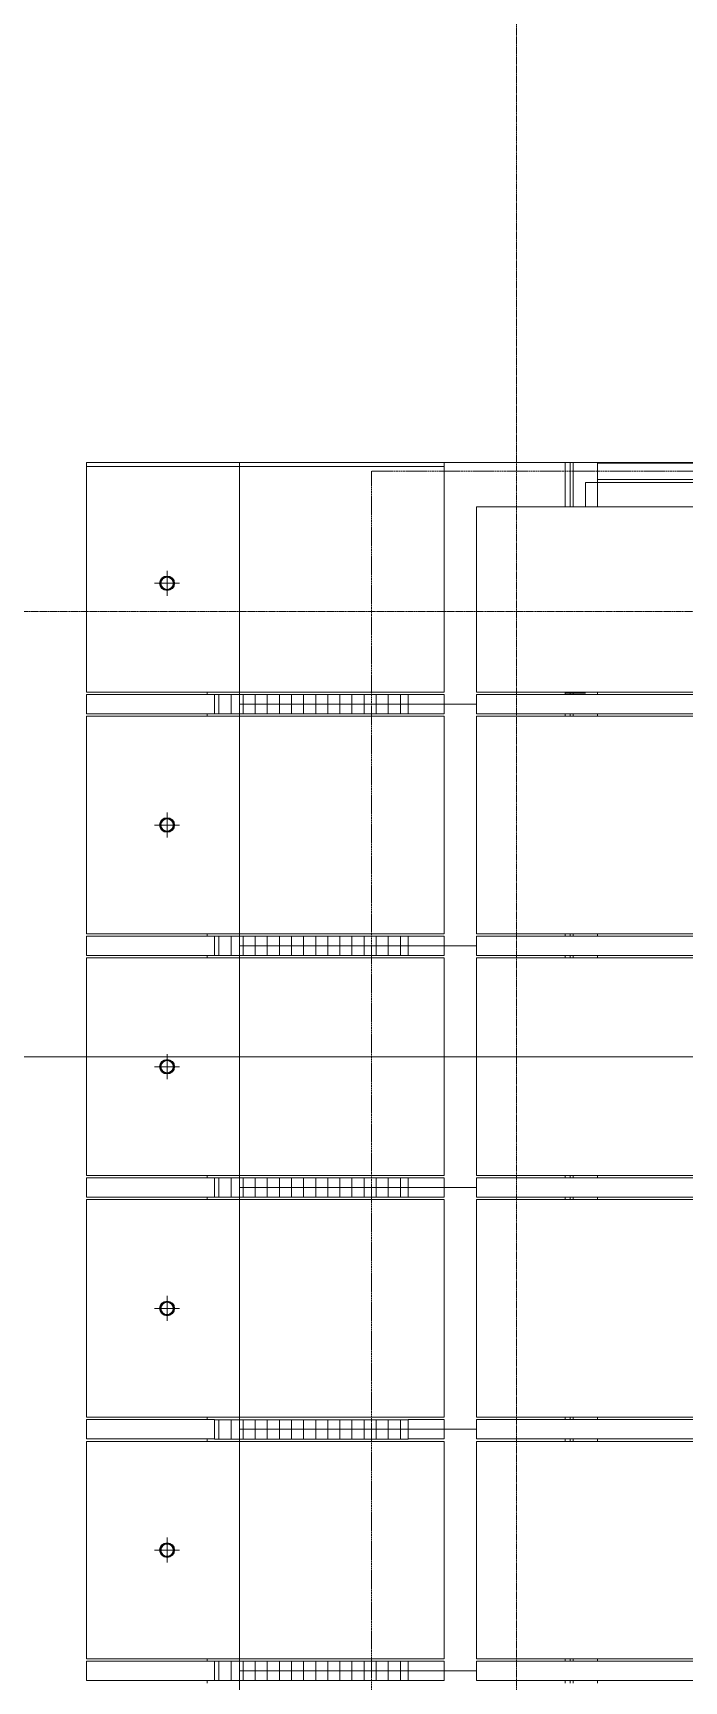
# Model space of a CAD drawing. Header units: millimetres. Extents: x 984 to 425800, y -34355 to 59419.
# Drawn here: x 381181 to 385219, y 29752 to 39979 of the extents above; entities that cross this region are included whole.
import ezdxf

# ---------------------------------------------------------------- set-up
doc = ezdxf.new("R2010")
doc.units = ezdxf.units.MM
doc.linetypes.add('DPA_Grid _ Level 100', pattern=[10, 5.5, -1.6, 1.3, -1.6])
doc.linetypes.add('DPA_Hidden 100', pattern=[7.2, 4.7, -2.5])
for name, color, linetype, lineweight in [('A-DETL', 1, 'Continuous', 70), ('A-DETL-GENF', 2, 'Continuous', 35), ('A-GENM', 1, 'Continuous', 9), ('A-GLAZ-CURT', 2, 'Continuous', 9), ('A-GLAZ-CWMG', 2, 'Continuous', 9), ('E-LITE-EQPM', 2, 'Continuous', 9), ('G-ANNO-TEXT', 3, 'Continuous', 9), ('S-GRID', 251, 'Continuous', 9)]:
    doc.layers.add(name, color=color, linetype=linetype, lineweight=lineweight)

# ---------------------------------------------------------------- blocks, each defined once
blk = doc.blocks.new('DPA_CP_Entrance Louver Grill Vertical Z - Louver Grill Vertical Z-18398376-4110-01 GROUND LEVEL - REFLECTED CEILING PLAN')
at = {"layer": 'A-GLAZ-CURT'}
for p, q in [((-715, 0), (-715, -50)), ((-715, -50), (-715, 0)), ((715, -50), (715, 0)), ((715, 0), (715, -50)), ((-715, -50), (-715, -125)), ((-715, -125), (-715, -50)), ((-715, -50), (-715, -125)), ((-715, -125), (-715, -50)), ((715, -50), (715, -125)), ((715, -125), (715, -50)), ((715, -50), (715, -125)), ((715, -125), (715, -50))]:
    blk.add_line(p, q, dxfattribs=at)
blk = doc.blocks.new('DPA_CP_Entrance Louver Grill Vertical Z - Louver Grill Vertical Z-V21-4110-01 GROUND LEVEL - REFLECTED CEILING PLAN')
at = {"layer": 'A-GLAZ-CURT'}
for p, q in [((-715, 0), (-715, -50)), ((-715, -50), (-715, 0)), ((-715, -50), (-715, -125)), ((-715, -125), (-715, -50)), ((-715, -50), (-715, -125)), ((-715, -125), (-715, -50))]:
    blk.add_line(p, q, dxfattribs=at)
blk = doc.blocks.new('GM_Louver Grill Vertical Z - Z Profile-V51-4110-01 GROUND LEVEL - REFLECTED CEILING PLAN')
at = {"layer": 'A-GENM'}
for p, q in [((46, -73), (40, -73)), ((40, -73), (40, -75)), ((40, -75), (40, -73)), ((40, -73), (46, -73)), ((40, -75), (50, -75)), ((50, -75), (40, -75))]:
    blk.add_line(p, q, dxfattribs=at)
blk = doc.blocks.new('GM_Louver Grill Vertical Z - Z Profile-V58-4110-01 GROUND LEVEL - REFLECTED CEILING PLAN')
at = {"layer": 'A-GENM'}
for p, q in [((40, -75), (50, -75)), ((50, -75), (40, -75))]:
    blk.add_line(p, q, dxfattribs=at)
blk = doc.blocks.new('DPA_CP_Entrance Louver Grill Vertical Z - Louver Grill Vertical Z-18398701-4110-01 GROUND LEVEL - REFLECTED CEILING PLAN')
at = {"layer": 'A-GLAZ-CURT'}
for p, q in [((-715, 0), (-715, -50)), ((-715, -50), (-715, 0)), ((715, -50), (715, 0)), ((715, 0), (715, -50)), ((-715, -50), (-715, -125)), ((-715, -125), (-715, -50)), ((-715, -50), (-715, -125)), ((-715, -125), (-715, -50)), ((715, -50), (715, -125)), ((715, -125), (715, -50)), ((715, -50), (715, -125)), ((715, -125), (715, -50))]:
    blk.add_line(p, q, dxfattribs=at)
blk = doc.blocks.new('DPA_CP_Entrance Louver Grill Vertical Z - Louver Grill Vertical Z-V74-4110-01 GROUND LEVEL - REFLECTED CEILING PLAN')
at = {"layer": 'A-GLAZ-CURT'}
for p, q in [((-715, 0), (-715, -50)), ((-715, -50), (-715, 0)), ((-715, -50), (-715, -125)), ((-715, -125), (-715, -50)), ((-715, -50), (-715, -125)), ((-715, -125), (-715, -50))]:
    blk.add_line(p, q, dxfattribs=at)
blk = doc.blocks.new('GM_Louver Grill Vertical Z - Z Profile-12047619-4110-01 GROUND LEVEL - REFLECTED CEILING PLAN')
at = {"layer": 'A-GENM'}
for p, q in [((40, -75), (50, -75)), ((50, -75), (40, -75))]:
    blk.add_line(p, q, dxfattribs=at)
blk = doc.blocks.new('DPA_CP_Entrance Canopy Lower - Depth 4200-17959564-4110-01 GROUND LEVEL - REFLECTED CEILING PLAN')
at = {"layer": 'A-GLAZ-CURT'}
for p, q in [((-634586, 37314), (-634836, 37314)), ((-634836, 37314), (-634556, 37314)), ((-632616, 37314), (-634636, 37314)), ((-634636, 37314), (-634586, 37314)), ((-634636, 35814), (-634636, 37314)), ((-634556, 37314), (-634586, 37314)), ((-634586, 37314), (-634496, 37314)), ((-634501, 37314), (-634581, 37314)), ((-634581, 37314), (-634551, 37314)), ((-634551, 37314), (-634581, 37314)), ((-634581, 37314), (-632616, 37314)), ((-634256, 37314), (-634501, 37314)), ((-634496, 37314), (-634261, 37314)), ((-634286, 37314), (-632616, 37314)), ((-632616, 37314), (-634284, 37314)), ((-634261, 37314), (-634236, 37314)), ((-634236, 37314), (-634256, 37314)), ((-632616, 37314), (-634236, 37314)), ((-634236, 37314), (-632616, 37314)), ((-632616, 37264), (-632616, 37314)), ((-632616, 37039), (-632616, 37314)), ((-632616, 37039), (-632616, 37314)), ((-634836, 35874), (-634836, 35889)), ((-634836, 35874), (-634836, 35889)), ((-634636, 35874), (-634636, 35889)), ((-634636, 35814), (-633166, 35814)), ((-633366, 35814), (-633166, 35814)), ((-633166, 35814), (-633366, 35814)), ((-633166, 35814), (-633366, 35814)), ((-633366, 35814), (-633166, 35814)), ((-633166, 35814), (-633366, 35814)), ((-632616, 35874), (-632616, 35889)), ((-632616, 35874), (-632616, 35889))]:
    blk.add_line(p, q, dxfattribs=at)
blk = doc.blocks.new('DPA_CP_Entrance Canopy Lower - Depth 4200-V92-4110-01 GROUND LEVEL - REFLECTED CEILING PLAN')
at = {"layer": 'A-GLAZ-CURT'}
for p, q in [((-633166, 35814), (-634636, 35814)), ((-634636, 34314), (-634636, 35814)), ((-633366, 35814), (-633166, 35814)), ((-633166, 35814), (-633366, 35814)), ((-633166, 35814), (-633366, 35814)), ((-633366, 35814), (-633166, 35814)), ((-633366, 35814), (-633166, 35814)), ((-634836, 35739), (-634836, 35754)), ((-634836, 35739), (-634836, 35754)), ((-634636, 35739), (-634636, 35754)), ((-632616, 35739), (-632616, 35754)), ((-632616, 35739), (-632616, 35754)), ((-634836, 34374), (-634836, 34389)), ((-634836, 34374), (-634836, 34389)), ((-634636, 34374), (-634636, 34389)), ((-632616, 34374), (-632616, 34389)), ((-632616, 34374), (-632616, 34389)), ((-634636, 34314), (-633166, 34314)), ((-633366, 34314), (-633166, 34314)), ((-633166, 34314), (-633366, 34314)), ((-633166, 34314), (-633366, 34314)), ((-633366, 34314), (-633166, 34314)), ((-633166, 34314), (-633366, 34314))]:
    blk.add_line(p, q, dxfattribs=at)
blk = doc.blocks.new('DPA_CP_Entrance Canopy Lower - Depth 4200-V93-4110-01 GROUND LEVEL - REFLECTED CEILING PLAN')
at = {"layer": 'A-GLAZ-CURT'}
for p, q in [((-634836, 32739), (-634836, 32754)), ((-634836, 32739), (-634836, 32754)), ((-633166, 32814), (-634636, 32814)), ((-634636, 31314), (-634636, 32814)), ((-634636, 32739), (-634636, 32754)), ((-633366, 32814), (-633166, 32814)), ((-633166, 32814), (-633366, 32814)), ((-633166, 32814), (-633366, 32814)), ((-633366, 32814), (-633166, 32814)), ((-633366, 32814), (-633166, 32814)), ((-632616, 32739), (-632616, 32754)), ((-632616, 32739), (-632616, 32754)), ((-634836, 31374), (-634836, 31389)), ((-634836, 31374), (-634836, 31389)), ((-634636, 31372), (-634636, 31389)), ((-634636, 31314), (-633166, 31314)), ((-633366, 31314), (-633166, 31314)), ((-633166, 31314), (-633366, 31314)), ((-633166, 31314), (-633366, 31314)), ((-633366, 31314), (-633166, 31314)), ((-633166, 31314), (-633366, 31314)), ((-632616, 31374), (-632616, 31385)), ((-632616, 31374), (-632616, 31385))]:
    blk.add_line(p, q, dxfattribs=at)
blk = doc.blocks.new('DPA_CP_Entrance Canopy Lower - Depth 4200-V94-4110-01 GROUND LEVEL - REFLECTED CEILING PLAN')
at = {"layer": 'A-GLAZ-CURT'}
for p, q in [((-633166, 31314), (-634636, 31314)), ((-634636, 29814), (-634636, 31314)), ((-633366, 31314), (-633166, 31314)), ((-633166, 31314), (-633366, 31314)), ((-633166, 31314), (-633366, 31314)), ((-633366, 31314), (-633166, 31314)), ((-633366, 31314), (-633166, 31314)), ((-634836, 31239), (-634836, 31254)), ((-634836, 31239), (-634836, 31254)), ((-634636, 31239), (-634636, 31252)), ((-632616, 31239), (-632616, 31254)), ((-632616, 31239), (-632616, 31254)), ((-634836, 29874), (-634836, 29889)), ((-634836, 29874), (-634836, 29889)), ((-634636, 29874), (-634636, 29889)), ((-632616, 29874), (-632616, 29889)), ((-632616, 29874), (-632616, 29889)), ((-634636, 29814), (-633166, 29814)), ((-633366, 29814), (-633166, 29814)), ((-633166, 29814), (-633366, 29814)), ((-633166, 29814), (-633366, 29814)), ((-633366, 29814), (-633166, 29814)), ((-633166, 29814), (-633366, 29814))]:
    blk.add_line(p, q, dxfattribs=at)
blk = doc.blocks.new('DPA_CP_Entrance Canopy Lower - Depth 4200-V95-4110-01 GROUND LEVEL - REFLECTED CEILING PLAN')
at = {"layer": 'A-GLAZ-CURT'}
for p, q in [((-633166, 29814), (-634636, 29814)), ((-634636, 28314), (-634636, 29814)), ((-633366, 29814), (-633166, 29814)), ((-633166, 29814), (-633366, 29814)), ((-633166, 29814), (-633366, 29814)), ((-633366, 29814), (-633166, 29814)), ((-633366, 29814), (-633166, 29814)), ((-634836, 29739), (-634836, 29754)), ((-634836, 29739), (-634836, 29754)), ((-634636, 29739), (-634636, 29754)), ((-632616, 29739), (-632616, 29754)), ((-632616, 29739), (-632616, 29754)), ((-634836, 28374), (-634836, 28389)), ((-634836, 28374), (-634836, 28389)), ((-634636, 28374), (-634636, 28389)), ((-632616, 28374), (-632616, 28389)), ((-632616, 28374), (-632616, 28389)), ((-634636, 28314), (-633166, 28314)), ((-633366, 28314), (-633166, 28314)), ((-633166, 28314), (-633366, 28314)), ((-633166, 28314), (-633366, 28314)), ((-633366, 28314), (-633166, 28314)), ((-633166, 28314), (-633366, 28314))]:
    blk.add_line(p, q, dxfattribs=at)
blk = doc.blocks.new('Rectangular Mullion - Entrance Louver Top-15304691-4110-01 GROUND LEVEL - REFLECTED CEILING PLAN')
at = {"layer": 'A-GLAZ-CWMG'}
for p, q in [((-631058, 37309), (-632416, 37309)), ((-632416, 37309), (-631058, 37309)), ((-632491, 37189), (-632491, 37039)), ((-632491, 37189), (-631058, 37189)), ((-632416, 37209), (-631058, 37209)), ((-632416, 37209), (-631058, 37209)), ((-632416, 37189), (-631058, 37189)), ((-632491, 37039), (-631058, 37039)), ((-632416, 37039), (-631058, 37039))]:
    blk.add_line(p, q, dxfattribs=at)
blk = doc.blocks.new('Rectangular Mullion - 50x200-15304692-4110-01 GROUND LEVEL - REFLECTED CEILING PLAN')
at = {"layer": 'A-GLAZ-CWMG'}
for p, q in [((-632491, 37314), (-631058, 37314)), ((-631058, 37314), (-632491, 37314))]:
    blk.add_line(p, q, dxfattribs=at)
blk = doc.blocks.new('Rectangular Mullion - 50x200-15305100-4110-01 GROUND LEVEL - REFLECTED CEILING PLAN')
at = {"layer": 'A-GLAZ-CWMG'}
for p, q in [((-632691, 37314), (-632491, 37314)), ((-632491, 37314), (-632691, 37314))]:
    blk.add_line(p, q, dxfattribs=at)
blk = doc.blocks.new('Rectangular Mullion - Entrance Louver Top-V104-4110-01 GROUND LEVEL - REFLECTED CEILING PLAN')
at = {"layer": 'A-GLAZ-CWMG'}
for p, q in [((-632586, 29874), (-632586, 29889)), ((-632586, 29874), (-632586, 29889)), ((-632566, 29874), (-632566, 29889)), ((-632566, 29874), (-632566, 29889)), ((-632416, 29874), (-632416, 29889)), ((-632416, 29874), (-632416, 29889)), ((-632586, 29739), (-632586, 29754)), ((-632586, 29739), (-632586, 29754)), ((-632566, 29739), (-632566, 29754)), ((-632566, 29739), (-632566, 29754)), ((-632416, 29739), (-632416, 29754)), ((-632416, 29739), (-632416, 29754))]:
    blk.add_line(p, q, dxfattribs=at)
blk = doc.blocks.new('Rectangular Mullion - Entrance Louver Top-V105-4110-01 GROUND LEVEL - REFLECTED CEILING PLAN')
at = {"layer": 'A-GLAZ-CWMG'}
for p, q in [((-632586, 31374), (-632586, 31385)), ((-632586, 31374), (-632586, 31385)), ((-632566, 31374), (-632566, 31385)), ((-632566, 31374), (-632566, 31385)), ((-632416, 31374), (-632416, 31385)), ((-632416, 31374), (-632416, 31385)), ((-632586, 31239), (-632586, 31254)), ((-632586, 31239), (-632586, 31254)), ((-632566, 31239), (-632566, 31254)), ((-632566, 31239), (-632566, 31254)), ((-632416, 31239), (-632416, 31254)), ((-632416, 31239), (-632416, 31254))]:
    blk.add_line(p, q, dxfattribs=at)
blk = doc.blocks.new('Rectangular Mullion - Entrance Louver Top-V106-4110-01 GROUND LEVEL - REFLECTED CEILING PLAN')
at = {"layer": 'A-GLAZ-CWMG'}
for p, q in [((-632586, 32874), (-632586, 32889)), ((-632586, 32874), (-632586, 32889)), ((-632566, 32874), (-632566, 32889)), ((-632566, 32874), (-632566, 32889)), ((-632416, 32874), (-632416, 32889)), ((-632416, 32874), (-632416, 32889)), ((-632586, 32739), (-632586, 32754)), ((-632586, 32739), (-632586, 32754)), ((-632566, 32739), (-632566, 32754)), ((-632566, 32739), (-632566, 32754)), ((-632416, 32739), (-632416, 32754)), ((-632416, 32739), (-632416, 32754))]:
    blk.add_line(p, q, dxfattribs=at)
blk = doc.blocks.new('Rectangular Mullion - Entrance Louver Top-V107-4110-01 GROUND LEVEL - REFLECTED CEILING PLAN')
at = {"layer": 'A-GLAZ-CWMG'}
for p, q in [((-632586, 34374), (-632586, 34389)), ((-632586, 34374), (-632586, 34389)), ((-632566, 34374), (-632566, 34389)), ((-632566, 34374), (-632566, 34389)), ((-632416, 34374), (-632416, 34389)), ((-632416, 34374), (-632416, 34389)), ((-632586, 34239), (-632586, 34254)), ((-632586, 34239), (-632586, 34254)), ((-632566, 34239), (-632566, 34254)), ((-632566, 34239), (-632566, 34254)), ((-632416, 34239), (-632416, 34254)), ((-632416, 34239), (-632416, 34254))]:
    blk.add_line(p, q, dxfattribs=at)
blk = doc.blocks.new('Rectangular Mullion - Entrance Louver Top-V108-4110-01 GROUND LEVEL - REFLECTED CEILING PLAN')
at = {"layer": 'A-GLAZ-CWMG'}
for p, q in [((-632586, 35874), (-632586, 35883)), ((-632586, 35874), (-632586, 35883)), ((-632566, 35874), (-632566, 35883)), ((-632566, 35874), (-632566, 35883)), ((-632416, 35874), (-632416, 35883)), ((-632416, 35874), (-632416, 35883)), ((-632586, 35739), (-632586, 35754)), ((-632586, 35739), (-632586, 35754)), ((-632566, 35739), (-632566, 35754)), ((-632566, 35739), (-632566, 35754)), ((-632416, 35739), (-632416, 35754)), ((-632416, 35739), (-632416, 35754))]:
    blk.add_line(p, q, dxfattribs=at)
blk = doc.blocks.new('Rectangular Mullion - Entrance Louver Top-15305105-4110-01 GROUND LEVEL - REFLECTED CEILING PLAN')
at = {"layer": 'A-GLAZ-CWMG'}
for p, q in [((-632686, 37314), (-632416, 37314)), ((-632586, 37314), (-632686, 37314)), ((-632566, 37314), (-632586, 37314)), ((-632586, 37039), (-632586, 37314)), ((-632586, 37039), (-632586, 37314)), ((-632416, 37314), (-632566, 37314)), ((-632566, 37039), (-632566, 37314)), ((-632566, 37039), (-632566, 37314)), ((-632416, 37039), (-632416, 37314)), ((-632586, 35883), (-632586, 35889)), ((-632586, 35883), (-632586, 35889)), ((-632566, 35883), (-632566, 35889)), ((-632566, 35883), (-632566, 35889)), ((-632416, 35883), (-632416, 35889)), ((-632416, 35883), (-632416, 35889))]:
    blk.add_line(p, q, dxfattribs=at)
blk = doc.blocks.new('System Panel - DPA-AR_Metal Ceiling Rectangular Panel-17959681-4110-01 GROUND LEVEL - REFLECTED CEILING PLAN')
at = {"layer": 'A-GLAZ-CURT'}
for p, q in [((-634636, 29739), (-635586, 29739)), ((-635586, 29739), (-635586, 28389)), ((-635586, 28389), (-635586, 29739)), ((-635586, 29739), (-633366, 29739)), ((-633366, 29739), (-633366, 28389)), ((-635586, 28389), (-634636, 28389)), ((-633366, 28389), (-635586, 28389))]:
    blk.add_line(p, q, dxfattribs=at)
blk = doc.blocks.new('System Panel - DPA-AR_Metal Ceiling Rectangular Panel-17959665-4110-01 GROUND LEVEL - REFLECTED CEILING PLAN')
at = {"layer": 'A-GLAZ-CURT'}
for p, q in [((-633366, 37314), (-635586, 37314)), ((-635586, 37314), (-635586, 37289)), ((-635586, 37289), (-635586, 37314)), ((-635586, 37314), (-633366, 37314)), ((-635586, 37289), (-634636, 37289)), ((-633366, 37289), (-635586, 37289)), ((-633366, 37314), (-633366, 37289))]:
    blk.add_line(p, q, dxfattribs=at)
blk = doc.blocks.new('DPA_CP_Metal Ceiling Luminaire - Linear Luminaire Entrance-V142-4110-01 GROUND LEVEL - REFLECTED CEILING PLAN')
at = {"layer": 'A-GLAZ-CURT'}
h = blk.add_hatch(dxfattribs=at)
h.set_pattern_fill('FP_17', color=256, style=0, pattern_type=2)
h.set_pattern_definition([(90, (-633990.526, 37280.304), (75, -5e-15), [])])
h.paths.add_polyline_path([(-634791, 35754), (-633591, 35754), (-633591, 35874), (-634791, 35874)])
for p, q in [((-634636, 35874), (-634791, 35874)), ((-634791, 35874), (-634791, 35754)), ((-634791, 35754), (-634791, 35874)), ((-634791, 35874), (-633591, 35874)), ((-633591, 35874), (-633591, 35754)), ((-634791, 35754), (-634636, 35754)), ((-633591, 35754), (-634791, 35754))]:
    blk.add_line(p, q, dxfattribs=at)
blk = doc.blocks.new('DPA_CP_Metal Ceiling Panel - Vertical Panel Entrance-17959721-4110-01 GROUND LEVEL - REFLECTED CEILING PLAN')
at = {"layer": 'A-GLAZ-CURT'}
for p, q in [((-635586, 28254), (-635586, 28374)), ((-635586, 28374), (-634791, 28374)), ((-634791, 28374), (-635586, 28374)), ((-635586, 28374), (-635586, 28254)), ((-635586, 28254), (-635586, 28374)), ((-635586, 28374), (-634791, 28374)), ((-634791, 28254), (-634791, 28374)), ((-634791, 28254), (-634791, 28374)), ((-634791, 28374), (-634791, 28254)), ((-635586, 28254), (-634791, 28254)), ((-635586, 28254), (-634791, 28254)), ((-634791, 28254), (-635586, 28254))]:
    blk.add_line(p, q, dxfattribs=at)
blk = doc.blocks.new('DPA_CP_Metal Ceiling Panel - Vertical Panel Entrance-12681732-4110-01 GROUND LEVEL - REFLECTED CEILING PLAN')
at = {"layer": 'A-GLAZ-CURT'}
for p, q in [((-633591, 28254), (-633591, 28374)), ((-633591, 28374), (-633366, 28374)), ((-633591, 28254), (-633591, 28374)), ((-633591, 28374), (-633366, 28374)), ((-633366, 28254), (-633366, 28374)), ((-633366, 28374), (-633366, 28254)), ((-633591, 28254), (-633366, 28254)), ((-633366, 28254), (-633591, 28254))]:
    blk.add_line(p, q, dxfattribs=at)
blk = doc.blocks.new('System Panel - DPA-AR_Metal Ceiling Rectangular Panel-16088605-4110-01 GROUND LEVEL - REFLECTED CEILING PLAN')
at = {"layer": 'A-GLAZ-CURT'}
for p, q in [((-633166, 35874), (-631717, 35874)), ((-633166, 35754), (-633166, 35874)), ((-633166, 35874), (-633166, 35754)), ((-631717, 35874), (-633166, 35874)), ((-631717, 35874), (-631717, 35754)), ((-631717, 35754), (-631717, 35874)), ((-631717, 35754), (-633166, 35754)), ((-633166, 35754), (-631717, 35754))]:
    blk.add_line(p, q, dxfattribs=at)
blk = doc.blocks.new('System Panel - DPA-AR_Metal Ceiling Rectangular Panel-16088623-4110-01 GROUND LEVEL - REFLECTED CEILING PLAN')
at = {"layer": 'A-GLAZ-CURT'}
for p, q in [((-633166, 34389), (-633166, 35739)), ((-633166, 35739), (-631557, 35739)), ((-631557, 35739), (-633166, 35739)), ((-633166, 35739), (-633166, 34389)), ((-631557, 35739), (-631557, 34389)), ((-631557, 34389), (-631557, 35739)), ((-631557, 34389), (-633166, 34389)), ((-633166, 34389), (-631557, 34389))]:
    blk.add_line(p, q, dxfattribs=at)
blk = doc.blocks.new('System Panel - DPA-AR_Metal Ceiling Rectangular Panel-16088662-4110-01 GROUND LEVEL - REFLECTED CEILING PLAN')
at = {"layer": 'A-GLAZ-CURT'}
for p, q in [((-633166, 35889), (-633166, 37039)), ((-633166, 37039), (-631557, 37039)), ((-631557, 37039), (-633166, 37039)), ((-633166, 37039), (-633166, 35889)), ((-631557, 37039), (-631557, 36459)), ((-631557, 36459), (-631557, 37039)), ((-631557, 36459), (-631717, 36459)), ((-631717, 36459), (-631717, 35889)), ((-631717, 35889), (-631717, 36459)), ((-631717, 36459), (-631557, 36459)), ((-631717, 35889), (-633166, 35889)), ((-633166, 35889), (-631717, 35889))]:
    blk.add_line(p, q, dxfattribs=at)
blk = doc.blocks.new('System Panel - DPA-AR_Metal Ceiling Rectangular Panel-16088639-4110-01 GROUND LEVEL - REFLECTED CEILING PLAN')
at = {"layer": 'A-GLAZ-CURT'}
for p, q in [((-633166, 32889), (-633166, 34239)), ((-633166, 34239), (-631717, 34239)), ((-631717, 34239), (-633166, 34239)), ((-633166, 34239), (-633166, 32889)), ((-631717, 34239), (-631717, 32889)), ((-631717, 32889), (-631717, 34239)), ((-631717, 32889), (-633166, 32889)), ((-633166, 32889), (-631717, 32889))]:
    blk.add_line(p, q, dxfattribs=at)
blk = doc.blocks.new('System Panel - DPA-AR_Metal Ceiling Rectangular Panel-16088657-4110-01 GROUND LEVEL - REFLECTED CEILING PLAN')
at = {"layer": 'A-GLAZ-CURT'}
for p, q in [((-633166, 31374), (-631717, 31374)), ((-633166, 31254), (-633166, 31374)), ((-633166, 31374), (-633166, 31254)), ((-631717, 31374), (-633166, 31374)), ((-631717, 31374), (-631717, 31254)), ((-631717, 31254), (-631717, 31374)), ((-631717, 31254), (-633166, 31254)), ((-633166, 31254), (-631717, 31254))]:
    blk.add_line(p, q, dxfattribs=at)
blk = doc.blocks.new('System Panel - DPA-AR_Metal Ceiling Rectangular Panel-16088921-4110-01 GROUND LEVEL - REFLECTED CEILING PLAN')
at = {"layer": 'A-GLAZ-CURT'}
for p, q in [((-633166, 29889), (-633166, 31239)), ((-633166, 31239), (-631717, 31239)), ((-631717, 31239), (-633166, 31239)), ((-633166, 31239), (-633166, 29889)), ((-631717, 31239), (-631717, 29889)), ((-631717, 29889), (-631717, 31239)), ((-631717, 29889), (-633166, 29889)), ((-633166, 29889), (-631717, 29889))]:
    blk.add_line(p, q, dxfattribs=at)
blk = doc.blocks.new('System Panel - DPA-AR_Metal Ceiling Rectangular Panel-17959666-4110-01 GROUND LEVEL - REFLECTED CEILING PLAN')
at = {"layer": 'A-GLAZ-CURT'}
for p, q in [((-634636, 37289), (-635586, 37289)), ((-635586, 37289), (-635586, 35889)), ((-635586, 35889), (-635586, 37289)), ((-635586, 37289), (-633366, 37289)), ((-633366, 37289), (-633366, 35889)), ((-635586, 35889), (-634636, 35889)), ((-633366, 35889), (-635586, 35889))]:
    blk.add_line(p, q, dxfattribs=at)
blk = doc.blocks.new('D1 - D1-12676964-4110-01 GROUND LEVEL - REFLECTED CEILING PLAN')
at = {"layer": 'A-DETL-GENF', "lineweight": 25}
for radius in [45, 40]:
    blk.add_circle((0, 0), radius, dxfattribs=at)
at = {"layer": 'E-LITE-EQPM'}
for p, q in [((-77.5, 0), (77.5, 0)), ((0, 77.5), (0, -77.5))]:
    blk.add_line(p, q, dxfattribs=at)
blk.add_circle((0, 0), 38, dxfattribs=at)

msp = doc.modelspace()

# ---------------------------------------------------------------- linework, layer by layer
at = {"layer": 'A-DETL', "linetype": 'DPA_Hidden 100', "lineweight": 9}
for p, q in [((383280.8, 37259), (383280.8, 10079)), ((393380.8, 37259), (383280.8, 37259))]:
    msp.add_line(p, q, dxfattribs=at)
at = {"layer": 'G-ANNO-TEXT', "color": 250}
msp.add_line((388073.1, 33624.8), (373568.3, 33624.8), dxfattribs=at)
at = {"layer": 'S-GRID', "linetype": 'DPA_Grid _ Level 100'}
for p, q in [((384180.8, -30742.3), (384180.8, 54919.2)), ((340815.8, 36389), (415577.1, 36389))]:
    msp.add_line(p, q, dxfattribs=at)

# ---------------------------------------------------------------- block references
at = {"layer": 'A-GENM', "rotation": 180}
for name, p in [('GM_Louver Grill Vertical Z - Z Profile-V58-4110-01 GROUND LEVEL - REFLECTED CEILING PLAN', (384707.6, 37239)), ('GM_Louver Grill Vertical Z - Z Profile-12047619-4110-01 GROUND LEVEL - REFLECTED CEILING PLAN', (384707.6, 37239)), ('GM_Louver Grill Vertical Z - Z Profile-12047619-4110-01 GROUND LEVEL - REFLECTED CEILING PLAN', (384783.1, 37239)), ('GM_Louver Grill Vertical Z - Z Profile-V51-4110-01 GROUND LEVEL - REFLECTED CEILING PLAN', (384783.1, 37239)), ('GM_Louver Grill Vertical Z - Z Profile-V51-4110-01 GROUND LEVEL - REFLECTED CEILING PLAN', (384858.5, 37239)), ('GM_Louver Grill Vertical Z - Z Profile-12047619-4110-01 GROUND LEVEL - REFLECTED CEILING PLAN', (384858.5, 37239)), ('GM_Louver Grill Vertical Z - Z Profile-V51-4110-01 GROUND LEVEL - REFLECTED CEILING PLAN', (384933.9, 37239)), ('GM_Louver Grill Vertical Z - Z Profile-12047619-4110-01 GROUND LEVEL - REFLECTED CEILING PLAN', (384933.9, 37239)), ('GM_Louver Grill Vertical Z - Z Profile-V51-4110-01 GROUND LEVEL - REFLECTED CEILING PLAN', (385009.3, 37239)), ('GM_Louver Grill Vertical Z - Z Profile-12047619-4110-01 GROUND LEVEL - REFLECTED CEILING PLAN', (385009.3, 37239)), ('GM_Louver Grill Vertical Z - Z Profile-V51-4110-01 GROUND LEVEL - REFLECTED CEILING PLAN', (385084.8, 37239)), ('GM_Louver Grill Vertical Z - Z Profile-12047619-4110-01 GROUND LEVEL - REFLECTED CEILING PLAN', (385084.8, 37239)), ('GM_Louver Grill Vertical Z - Z Profile-V51-4110-01 GROUND LEVEL - REFLECTED CEILING PLAN', (385160.2, 37239)), ('GM_Louver Grill Vertical Z - Z Profile-12047619-4110-01 GROUND LEVEL - REFLECTED CEILING PLAN', (385160.2, 37239)), ('GM_Louver Grill Vertical Z - Z Profile-V51-4110-01 GROUND LEVEL - REFLECTED CEILING PLAN', (385235.6, 37239)), ('GM_Louver Grill Vertical Z - Z Profile-12047619-4110-01 GROUND LEVEL - REFLECTED CEILING PLAN', (385235.6, 37239))]:
    msp.add_blockref(name, p, dxfattribs=at)
at = {"layer": 'A-GLAZ-CURT'}
for name, p in [('System Panel - DPA-AR_Metal Ceiling Rectangular Panel-17959665-4110-01 GROUND LEVEL - REFLECTED CEILING PLAN', (1017098.2, 0)), ('System Panel - DPA-AR_Metal Ceiling Rectangular Panel-17959666-4110-01 GROUND LEVEL - REFLECTED CEILING PLAN', (1017098.2, 0)), ('DPA_CP_Entrance Canopy Lower - Depth 4200-17959564-4110-01 GROUND LEVEL - REFLECTED CEILING PLAN', (1017098.2, 0)), ('System Panel - DPA-AR_Metal Ceiling Rectangular Panel-16088662-4110-01 GROUND LEVEL - REFLECTED CEILING PLAN', (1017098.2, 0)), ('DPA_CP_Metal Ceiling Panel - Vertical Panel Entrance-17959721-4110-01 GROUND LEVEL - REFLECTED CEILING PLAN', (1017098.2, 7500)), ('DPA_CP_Entrance Canopy Lower - Depth 4200-V92-4110-01 GROUND LEVEL - REFLECTED CEILING PLAN', (1017098.2, 0)), ('DPA_CP_Metal Ceiling Luminaire - Linear Luminaire Entrance-V142-4110-01 GROUND LEVEL - REFLECTED CEILING PLAN', (1017098.2, 0)), ('DPA_CP_Metal Ceiling Panel - Vertical Panel Entrance-12681732-4110-01 GROUND LEVEL - REFLECTED CEILING PLAN', (1017098.2, 7500)), ('System Panel - DPA-AR_Metal Ceiling Rectangular Panel-16088605-4110-01 GROUND LEVEL - REFLECTED CEILING PLAN', (1017098.2, 0)), ('System Panel - DPA-AR_Metal Ceiling Rectangular Panel-17959681-4110-01 GROUND LEVEL - REFLECTED CEILING PLAN', (1017098.2, 5999.7)), ('System Panel - DPA-AR_Metal Ceiling Rectangular Panel-16088623-4110-01 GROUND LEVEL - REFLECTED CEILING PLAN', (1017098.2, 0)), ('DPA_CP_Metal Ceiling Panel - Vertical Panel Entrance-17959721-4110-01 GROUND LEVEL - REFLECTED CEILING PLAN', (1017098.2, 6000)), ('DPA_CP_Metal Ceiling Luminaire - Linear Luminaire Entrance-V142-4110-01 GROUND LEVEL - REFLECTED CEILING PLAN', (1017098.2, -1500)), ('DPA_CP_Metal Ceiling Panel - Vertical Panel Entrance-12681732-4110-01 GROUND LEVEL - REFLECTED CEILING PLAN', (1017098.2, 6000)), ('System Panel - DPA-AR_Metal Ceiling Rectangular Panel-16088605-4110-01 GROUND LEVEL - REFLECTED CEILING PLAN', (1017098.2, -1500)), ('DPA_CP_Entrance Canopy Lower - Depth 4200-V92-4110-01 GROUND LEVEL - REFLECTED CEILING PLAN', (1017098.2, -1500)), ('System Panel - DPA-AR_Metal Ceiling Rectangular Panel-17959681-4110-01 GROUND LEVEL - REFLECTED CEILING PLAN', (1017098.2, 4499.7)), ('System Panel - DPA-AR_Metal Ceiling Rectangular Panel-16088639-4110-01 GROUND LEVEL - REFLECTED CEILING PLAN', (1017098.2, 0)), ('DPA_CP_Metal Ceiling Panel - Vertical Panel Entrance-17959721-4110-01 GROUND LEVEL - REFLECTED CEILING PLAN', (1017098.2, 4500)), ('DPA_CP_Metal Ceiling Luminaire - Linear Luminaire Entrance-V142-4110-01 GROUND LEVEL - REFLECTED CEILING PLAN', (1017098.2, -3000)), ('DPA_CP_Metal Ceiling Panel - Vertical Panel Entrance-12681732-4110-01 GROUND LEVEL - REFLECTED CEILING PLAN', (1017098.2, 4500)), ('System Panel - DPA-AR_Metal Ceiling Rectangular Panel-16088605-4110-01 GROUND LEVEL - REFLECTED CEILING PLAN', (1017098.2, -3000)), ('System Panel - DPA-AR_Metal Ceiling Rectangular Panel-17959681-4110-01 GROUND LEVEL - REFLECTED CEILING PLAN', (1017098.2, 3000)), ('DPA_CP_Entrance Canopy Lower - Depth 4200-V93-4110-01 GROUND LEVEL - REFLECTED CEILING PLAN', (1017098.2, 0)), ('System Panel - DPA-AR_Metal Ceiling Rectangular Panel-16088639-4110-01 GROUND LEVEL - REFLECTED CEILING PLAN', (1017098.2, -1500)), ('DPA_CP_Metal Ceiling Panel - Vertical Panel Entrance-17959721-4110-01 GROUND LEVEL - REFLECTED CEILING PLAN', (1017098.2, 3000)), ('DPA_CP_Entrance Canopy Lower - Depth 4200-V94-4110-01 GROUND LEVEL - REFLECTED CEILING PLAN', (1017098.2, 0)), ('DPA_CP_Metal Ceiling Luminaire - Linear Luminaire Entrance-V142-4110-01 GROUND LEVEL - REFLECTED CEILING PLAN', (1017098.2, -4502)), ('DPA_CP_Metal Ceiling Panel - Vertical Panel Entrance-12681732-4110-01 GROUND LEVEL - REFLECTED CEILING PLAN', (1017098.2, 3000)), ('System Panel - DPA-AR_Metal Ceiling Rectangular Panel-16088657-4110-01 GROUND LEVEL - REFLECTED CEILING PLAN', (1017098.2, 0)), ('System Panel - DPA-AR_Metal Ceiling Rectangular Panel-17959681-4110-01 GROUND LEVEL - REFLECTED CEILING PLAN', (1017098.2, 1500)), ('System Panel - DPA-AR_Metal Ceiling Rectangular Panel-16088921-4110-01 GROUND LEVEL - REFLECTED CEILING PLAN', (1017098.2, 0)), ('DPA_CP_Metal Ceiling Panel - Vertical Panel Entrance-17959721-4110-01 GROUND LEVEL - REFLECTED CEILING PLAN', (1017098.2, 1500)), ('DPA_CP_Metal Ceiling Luminaire - Linear Luminaire Entrance-V142-4110-01 GROUND LEVEL - REFLECTED CEILING PLAN', (1017098.2, -5999.7)), ('DPA_CP_Metal Ceiling Panel - Vertical Panel Entrance-12681732-4110-01 GROUND LEVEL - REFLECTED CEILING PLAN', (1017098.2, 1500)), ('System Panel - DPA-AR_Metal Ceiling Rectangular Panel-16088657-4110-01 GROUND LEVEL - REFLECTED CEILING PLAN', (1017098.2, -1500)), ('DPA_CP_Entrance Canopy Lower - Depth 4200-V95-4110-01 GROUND LEVEL - REFLECTED CEILING PLAN', (1017098.2, 0))]:
    msp.add_blockref(name, p, dxfattribs=at)
at = {"layer": 'A-GLAZ-CURT', "rotation": 270}
for name, p in [('DPA_CP_Entrance Louver Grill Vertical Z - Louver Grill Vertical Z-18398376-4110-01 GROUND LEVEL - REFLECTED CEILING PLAN', (384607.6, 36598.6)), ('DPA_CP_Entrance Louver Grill Vertical Z - Louver Grill Vertical Z-18398701-4110-01 GROUND LEVEL - REFLECTED CEILING PLAN', (384607.6, 36598.6)), ('DPA_CP_Entrance Louver Grill Vertical Z - Louver Grill Vertical Z-V21-4110-01 GROUND LEVEL - REFLECTED CEILING PLAN', (384607.6, 35167.8)), ('DPA_CP_Entrance Louver Grill Vertical Z - Louver Grill Vertical Z-V74-4110-01 GROUND LEVEL - REFLECTED CEILING PLAN', (384607.6, 35167.8))]:
    msp.add_blockref(name, p, dxfattribs=at)
at = {"layer": 'A-GLAZ-CWMG'}
for name in ['Rectangular Mullion - 50x200-15305100-4110-01 GROUND LEVEL - REFLECTED CEILING PLAN', 'Rectangular Mullion - Entrance Louver Top-15305105-4110-01 GROUND LEVEL - REFLECTED CEILING PLAN', 'Rectangular Mullion - 50x200-15304692-4110-01 GROUND LEVEL - REFLECTED CEILING PLAN', 'Rectangular Mullion - Entrance Louver Top-15304691-4110-01 GROUND LEVEL - REFLECTED CEILING PLAN', 'Rectangular Mullion - Entrance Louver Top-V108-4110-01 GROUND LEVEL - REFLECTED CEILING PLAN', 'Rectangular Mullion - Entrance Louver Top-V107-4110-01 GROUND LEVEL - REFLECTED CEILING PLAN', 'Rectangular Mullion - Entrance Louver Top-V106-4110-01 GROUND LEVEL - REFLECTED CEILING PLAN', 'Rectangular Mullion - Entrance Louver Top-V105-4110-01 GROUND LEVEL - REFLECTED CEILING PLAN', 'Rectangular Mullion - Entrance Louver Top-V104-4110-01 GROUND LEVEL - REFLECTED CEILING PLAN']:
    msp.add_blockref(name, (1017098.2, 0), dxfattribs=at)
at = {"layer": 'E-LITE-EQPM', "rotation": 89.99999999999987}
for p in [(382012.6, 36564), (382012.6, 35064), (382012.6, 33564), (382012.6, 32064), (382012.6, 30564)]:
    msp.add_blockref('D1 - D1-12676964-4110-01 GROUND LEVEL - REFLECTED CEILING PLAN', p, dxfattribs=at)

doc.saveas('drawing.dxf')
